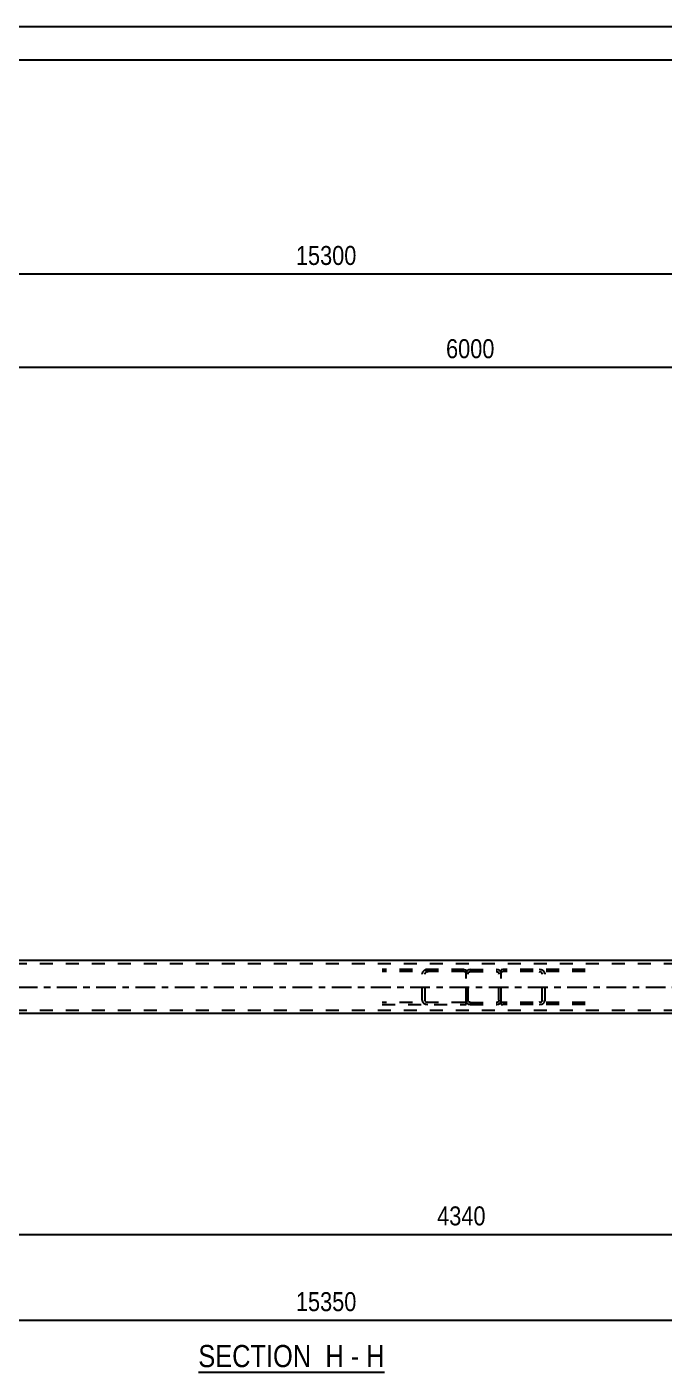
# Model space of a CAD drawing. Header units: millimetres. Extents: x -141 to 1048, y -561 to 280.
# Drawn here: x 238.1 to 334.2, y 77.6 to 280.4 of the extents above; entities that cross this region are included whole.
import ezdxf

# ---------------------------------------------------------------- set-up
doc = ezdxf.new("R2010")
doc.units = ezdxf.units.MM
doc.linetypes.add('DXK_LINE_DOT2', pattern=[3.9198, 1.9599, -1.9599])
doc.linetypes.add('DXK_LINE_DOT3', pattern=[5.9187, 2.979, -0.9799, 0.9799, -0.9799])
doc.styles.add('Arial Narrow', font='ARIALN.TTF', dxfattribs={"height": 0.2})

# ---------------------------------------------------------------- blocks, each defined once
blk = doc.blocks.new('Unknown-389626618-1160')
at = {"color": 5, "linetype": 'Continuous'}
for p, q in [((1048.2, 280.39), (-140.8, 280.39)), ((1043.2, 275.39), (-135.8, 275.39))]:
    blk.add_line(p, q, dxfattribs=at)
blk = doc.blocks.new('Unknown-389626618-20 - 34395')
at = {"color": 6, "linetype": 'Continuous'}
blk.add_line((263.99, 77.56), (292.06, 77.56), dxfattribs=at)
at = {"color": 0, "linetype": 'Continuous'}
for points in [[(282.1, 78.31), (282.1, 81.81), (263.99, 81.81), (263.99, 78.31)], [(285.92, 78.31), (285.92, 81.81), (283.15, 81.81), (283.15, 78.31)], [(288.24, 78.31), (288.24, 81.81), (286.97, 81.81), (286.97, 78.31)], [(292.06, 78.31), (292.06, 81.81), (289.29, 81.81), (289.29, 78.31)]]:
    blk.add_wipeout(points, dxfattribs=at)
at = {"color": 7, "linetype": 'Continuous', "style": 'Arial Narrow'}
for s, p in [('SECTION ', (263.99, 78.31)), ('H', (283.15, 78.31)), ('H', (289.29, 78.31)), ('-', (286.97, 78.31))]:
    blk.add_text(s, height=3.34, dxfattribs=at).set_placement(p)
blk = doc.blocks.new('Part-389626618-34402 - 34395')
at = {"color": 7, "linetype": 'DXK_LINE_DOT2'}
for p, q in [((309.9, 138.26), (309.64, 138.22)), ((309.64, 133.01), (309.64, 138.22)), ((309.73, 137.91), (309.9, 137.94)), ((322.31, 138.26), (309.9, 138.26)), ((322.31, 137.94), (309.9, 137.94)), ((315.72, 138.21), (315.39, 138.26)), ((315.39, 137.94), (315.56, 137.91)), ((309.64, 137.87), (309.73, 137.91)), ((315.79, 137.74), (315.83, 137.62)), ((315.83, 133.62), (315.83, 137.62)), ((316.27, 137.62), (316.2, 137.86)), ((316.27, 133.62), (316.27, 137.62)), ((309.73, 133.32), (309.64, 133.36)), ((309.64, 133.01), (309.9, 132.98)), ((309.9, 133.3), (309.73, 133.32)), ((322.31, 133.3), (309.9, 133.3)), ((322.31, 132.98), (309.9, 132.98)), ((315.56, 133.32), (315.39, 133.3)), ((315.39, 132.98), (315.72, 133.02)), ((315.83, 133.62), (315.79, 133.49)), ((316.2, 133.37), (316.27, 133.62))]:
    blk.add_line(p, q, dxfattribs=at)
for centre, radius, start, end in [((315.52, 137.43), 0.802, 32.4104, 75.4453), ((315.46, 137.52), 0.401, 32.4104, 75.4453), ((315.46, 133.71), 0.401, 284.5547, 327.5896), ((315.52, 133.8), 0.802, 284.5547, 327.5896)]:
    blk.add_arc(centre, radius, start, end, dxfattribs=at)
blk = doc.blocks.new('Part-389626618-34400 - 34395')
at = {"color": 7, "linetype": 'DXK_LINE_DOT2'}
for p, q in [((304.1, 138.26), (291.69, 138.26)), ((304.1, 137.94), (291.69, 137.94)), ((298.61, 138.26), (298.28, 138.21)), ((298.44, 137.91), (298.61, 137.94)), ((304.1, 138.26), (304.36, 138.22)), ((304.1, 137.94), (304.27, 137.91)), ((304.36, 133.01), (304.36, 138.22)), ((297.8, 137.86), (297.73, 137.62)), ((297.73, 133.62), (297.73, 137.62)), ((298.17, 137.62), (298.21, 137.74)), ((298.17, 133.62), (298.17, 137.62)), ((304.27, 137.91), (304.36, 137.87)), ((304.1, 133.3), (291.69, 133.3)), ((291.69, 132.98), (304.1, 132.98)), ((297.73, 133.62), (297.8, 133.37)), ((298.21, 133.49), (298.17, 133.62)), ((298.28, 133.02), (298.61, 132.98)), ((298.61, 133.3), (298.44, 133.32)), ((304.27, 133.32), (304.1, 133.3)), ((304.1, 132.98), (304.36, 133.01)), ((304.36, 133.36), (304.27, 133.32))]:
    blk.add_line(p, q, dxfattribs=at)
for centre, radius, start, end in [((298.48, 137.43), 0.802, 104.5547, 147.5896), ((298.54, 137.52), 0.401, 104.5547, 147.5896), ((298.48, 133.8), 0.802, 212.4104, 255.4453), ((298.54, 133.71), 0.401, 212.4104, 255.4453)]:
    blk.add_arc(centre, radius, start, end, dxfattribs=at)
blk = doc.blocks.new('Part-389626618-34407 - 34395')
at = {"color": 7, "linetype": 'DXK_LINE_DOT2'}
for p, q in [((305, 138.26), (304.76, 138.21)), ((304.88, 137.91), (305, 137.94)), ((305, 138.26), (309, 138.26)), ((305, 137.94), (309, 137.94)), ((309.24, 138.21), (309, 138.26)), ((309, 137.94), (309.12, 137.91)), ((304.41, 137.86), (304.36, 137.62)), ((304.36, 133.62), (304.36, 137.62)), ((304.68, 137.62), (304.7, 137.74)), ((304.68, 133.62), (304.68, 137.62)), ((309.3, 137.74), (309.32, 137.62)), ((309.32, 133.62), (309.32, 137.62)), ((309.64, 137.62), (309.59, 137.86)), ((309.64, 133.62), (309.64, 137.62)), ((304.36, 133.62), (304.41, 133.37)), ((304.7, 133.49), (304.68, 133.62)), ((304.76, 133.02), (305, 132.98)), ((305, 133.3), (304.88, 133.32)), ((305, 133.3), (309, 133.3)), ((305, 132.98), (309, 132.98)), ((309.12, 133.32), (309, 133.3)), ((309, 132.98), (309.24, 133.02)), ((309.32, 133.62), (309.3, 133.49)), ((309.59, 133.37), (309.64, 133.62))]:
    blk.add_line(p, q, dxfattribs=at)
for centre, radius, start, end in [((305, 137.62), 0.64, 112.5, 157.5), ((309, 137.62), 0.64, 22.5, 67.5), ((305, 137.62), 0.32, 112.5, 157.5), ((309, 137.62), 0.32, 22.5, 67.5), ((305, 133.62), 0.64, 202.5, 247.5), ((305, 133.62), 0.32, 202.5, 247.5), ((309, 133.62), 0.32, 292.5, 337.5), ((309, 133.62), 0.64, 292.5, 337.5)]:
    blk.add_arc(centre, radius, start, end, dxfattribs=at)
blk = doc.blocks.new('Part-389626618-34490 - 34395')
at = {"color": 7, "linetype": 'DXK_LINE_DOT2'}
for p, q in [((555.64, 139.14), (0, 139.14)), ((555.64, 132.1), (0, 132.1))]:
    blk.add_line(p, q, dxfattribs=at)
at = {"color": 2, "linetype": 'Continuous'}
for p, q in [((425, 139.62), (189, 139.62)), ((390.47, 131.62), (223.53, 131.62))]:
    blk.add_line(p, q, dxfattribs=at)
at = {"color": 7, "linetype": 'DXK_LINE_DOT3'}
blk.add_line((0, 135.62), (555.64, 135.62), dxfattribs=at)
blk = doc.blocks.new('StraightDimension-389626618-35741 - 34395')
at = {"color": 7, "linetype": 'Continuous'}
for p, q in [((216.85, 130.15), (216.85, 89.72)), ((390.47, 130.15), (390.47, 89.72)), ((218.35, 98.93), (215.35, 97.73)), ((216.85, 98.33), (390.47, 98.33)), ((388.97, 97.73), (391.97, 98.93))]:
    blk.add_line(p, q, dxfattribs=at)
at = {"color": 0}
blk.add_wipeout([(307.91, 99.08), (307.91, 103.28), (299.4, 103.28), (299.4, 99.08)], dxfattribs=at)
at = {"color": 0, "linetype": 'Continuous'}
blk.add_wipeout([(389.87, 97.63), (385.67, 97.63), (385.67, 89.12), (389.87, 89.12)], dxfattribs=at)
at = {"color": 3, "style": 'Arial Narrow'}
blk.add_text('4340', height=2.863, dxfattribs=at).set_placement((300, 99.68))
at = {"color": 3, "linetype": 'Continuous', "style": 'Arial Narrow'}
blk.add_text('9762', height=2.863, rotation=90.0002, dxfattribs=at).set_placement((389.27, 89.72))
blk = doc.blocks.new('StraightDimension-389626618-35882 - 34395')
at = {"color": 7, "linetype": 'Continuous'}
blk.add_line((185, 229.09), (425, 229.09), dxfattribs=at)
at = {"color": 0}
blk.add_wipeout([(309.26, 229.84), (309.26, 234.04), (300.74, 234.04), (300.74, 229.84)], dxfattribs=at)
at = {"color": 3, "style": 'Arial Narrow'}
blk.add_text('6000', height=2.863, dxfattribs=at).set_placement((301.34, 230.44))
blk = doc.blocks.new('StraightDimension-389626618-44296 - 34395')
at = {"color": 7, "linetype": 'Continuous'}
blk.add_line((0, 243.15), (566.54, 243.15), dxfattribs=at)
at = {"color": 0}
blk.add_wipeout([(288.44, 243.9), (288.44, 248.1), (278.1, 248.1), (278.1, 243.9)], dxfattribs=at)
at = {"color": 3, "style": 'Arial Narrow'}
blk.add_text('15300', height=2.863, dxfattribs=at).set_placement((278.7, 244.5))
blk = doc.blocks.new('StraightDimension-389626618-44362 - 34395')
at = {"color": 7, "linetype": 'Continuous'}
blk.add_line((-1, 85.4), (567.54, 85.4), dxfattribs=at)
at = {"color": 0}
blk.add_wipeout([(288.44, 86.15), (288.44, 90.35), (278.1, 90.35), (278.1, 86.15)], dxfattribs=at)
at = {"color": 3, "style": 'Arial Narrow'}
blk.add_text('15350', height=2.863, dxfattribs=at).set_placement((278.7, 86.75))

msp = doc.modelspace()

# ---------------------------------------------------------------- block references
for name in ['Unknown-389626618-1160', 'Part-389626618-34490 - 34395', 'Part-389626618-34400 - 34395', 'Part-389626618-34407 - 34395', 'Part-389626618-34402 - 34395']:
    msp.add_blockref(name, (0, 0))

# ---------------------------------------------------------------- next in the draw order: block references
for name in ['StraightDimension-389626618-35882 - 34395', 'StraightDimension-389626618-35741 - 34395', 'Unknown-389626618-20 - 34395']:
    msp.add_blockref(name, (0, 0))

# ---------------------------------------------------------------- next in the draw order: block references
for name in ['StraightDimension-389626618-44296 - 34395', 'StraightDimension-389626618-44362 - 34395']:
    msp.add_blockref(name, (0, 0))

doc.saveas('drawing.dxf')
